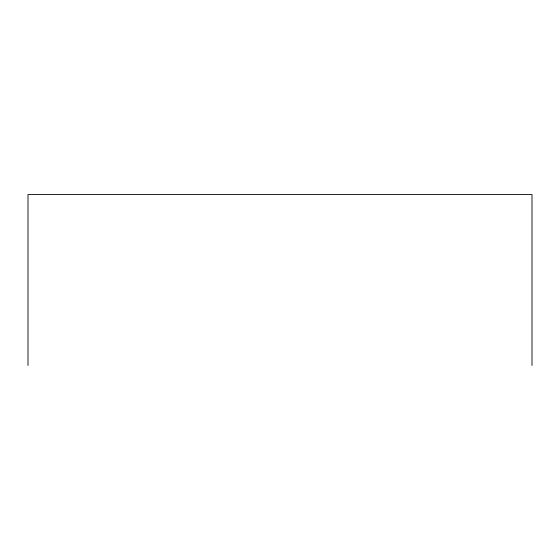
<?xml version="1.0" encoding="UTF-8"?>
<svg xmlns="http://www.w3.org/2000/svg" width="560" height="560" viewBox="0 0 560 560"><rect width="100%" height="100%" fill="white"/><g stroke="black" fill="none" stroke-linecap="round" stroke-linejoin="round"><path stroke-width="0.84" d="M532 365.484L532 194.516L28 194.516L28 365.484"/></g></svg>
